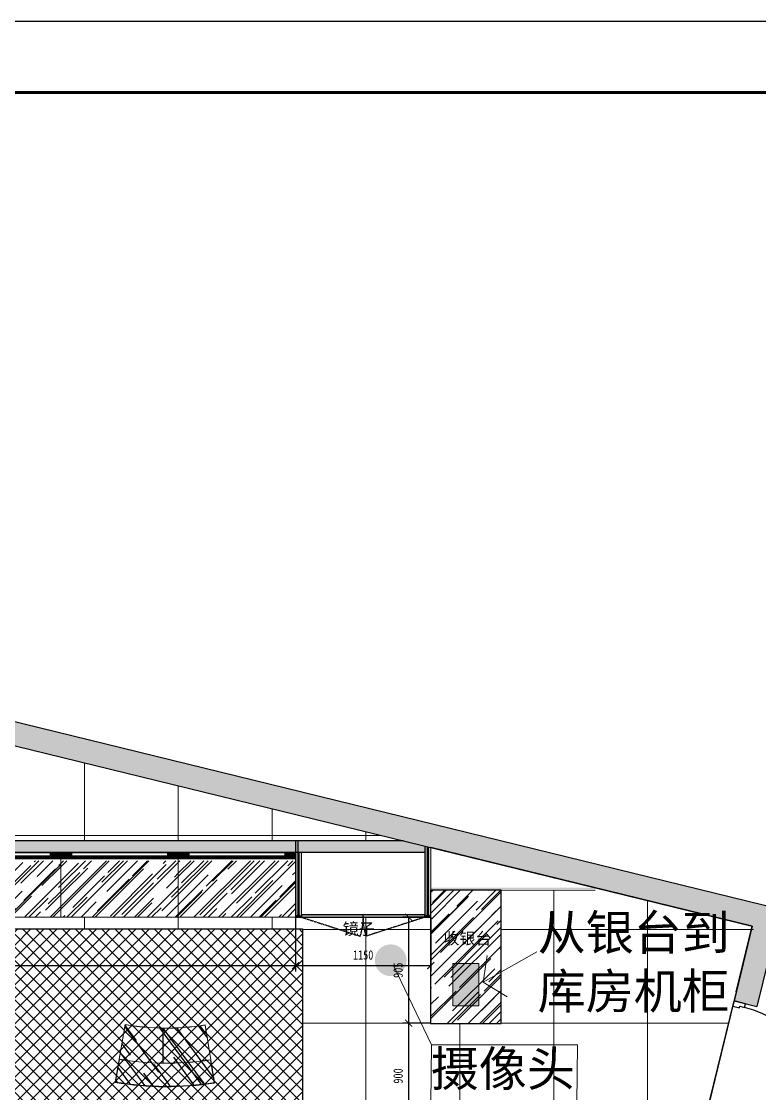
# Model space of a CAD drawing. Header units: millimetres. Extents: x 346472 to 732256, y -34068 to -15883.
# Drawn here: x 460160 to 466450, y -25021 to -15883 of the extents above; entities that cross this region are included whole.
import ezdxf

# ---------------------------------------------------------------- set-up
doc = ezdxf.new("R2010")
doc.units = ezdxf.units.MM
doc.header["$LTSCALE"] = 7
doc.header["$PDMODE"] = 3
doc.linetypes.add('DASH', pattern=[0.35, 0.25, -0.1])
doc.linetypes.add('TRATTEGGIATA2', pattern=[9.525, 6.35, -3.175])
doc.layers.get('0').update_dxf_attribs({"lineweight": 0})
for name, color, linetype in [('3d floor', 7, 'Continuous'), ('mdf panels', 7, 'Continuous'), ('WALL', 7, 'Continuous'), ('walls', 7, 'Continuous'), ('图框', 9, 'Continuous')]:
    doc.layers.add(name, color=color, linetype=linetype)
for name, color, linetype, lineweight in [('black lacquared metal', 1, 'Continuous', 9), ('EA7 FLOOR', 253, 'Continuous', 5), ('EA7 furniture', 7, 'Continuous', 5), ('materials', 1, 'Continuous', 40), ('QUOTE', 251, 'Continuous', 5)]:
    doc.layers.add(name, color=color, linetype=linetype, lineweight=lineweight)
doc.styles.add('DIM_FONT', font='', dxfattribs={"width": 0.8})
doc.styles.get("Standard").update_dxf_attribs({"font": 'STKaiti.ttf'})
doc.styles.get('DIM_FONT').set_extended_font_data('SimHei')
doc.dimstyles.new('DIMN100', dxfattribs={"dimtxt": 80, "dimasz": 60, "dimexe": 50, "dimexo": 0, "dimgap": 50, "dimtad": 1, "dimdec": 0, "dimrnd": 5, "dimzin": 0, "dimdsep": 46, "dimtxsty": 'DIM_FONT', "dimblk": 'ARCHTICK', "dimcen": 1, "dimclrd": 256, "dimclre": 256, "dimclrt": 256, "dimadec": 0, "dimazin": 0, "dimtfac": 1, "dimtdec": 0, "dimtix": 1, "dimtmove": 2, "dimatfit": 3, "dimldrblk": '_DIMX', "dimfxl": 250, "dimtolj": 1, "dimtzin": 0, "dimarcsym": 0})

# ---------------------------------------------------------------- blocks, each defined once
blk = doc.blocks.new('parete 100')
at = {"ltscale": 100}
h = blk.add_hatch(color=8, dxfattribs=at)
h.dxf.hatch_style = 1
h.paths.add_polyline_path([(-90, 550), (-2, 550), (-90, 520)], flags=17)
h.paths.add_polyline_path([(-2, 550), (-2, 520), (-90, 520)])
h.paths.add_polyline_path([(-80, 520), (-2, 520), (-2, 500), (-80, 500)])
h.paths.add_polyline_path([(-998, 520), (-90, 520), (-90, 500), (-998, 500)])
h.paths.add_polyline_path([(-998, 550), (-910, 550), (-910, 520)], flags=17)
h.paths.add_polyline_path([(-998, 550), (-910, 520), (-998, 520)])
at = {"layer": 'black lacquared metal'}
h = blk.add_hatch(dxfattribs=at)
h.set_pattern_fill('AR-RROOF', color=256, scale=5, angle=45)
h.set_pattern_definition([(45, (-76560.84, -19870.8), (107.76307, 287.3682), [1905, -254, 635, -127]), (45, (-76486.3, -19706.46), (-209.23997, 29.63485), [381, -41.91, 762, -95.25]), (45, (-76592.27, -19749.57), (406.8056, 527.14103), [1016, -177.8, 508, -127])])
h.paths.add_polyline_path([(0, 550), (-1000, 550), (-1000, 302.4), (0, 302.4)])
h.paths.add_polyline_path([(-1000, 481.7), (-1000, 550), (0, 550), (0, 481.7)], flags=17)
h.paths.add_polyline_path([(0, 302.4), (-1000, 302.4), (-1000, 0), (0, 0)])
at = {"layer": 'mdf panels', "lineweight": 5}
h = blk.add_hatch(dxfattribs=at)
h.set_pattern_fill('ANSI31', color=256, scale=2)
h.set_pattern_definition([(45, (-89860.4903, -14184.735), (-4.49012806, 4.49012806), [])])
h.paths.add_polyline_path([(-920, 520), (-998, 520), (-998, 500), (-920, 500)])
h.paths.add_polyline_path([(-910, 550), (-998, 550), (-910, 520)], flags=17)
h.paths.add_polyline_path([(-998, 550), (-998, 520), (-920, 520), (-910, 520)], flags=17)
h.paths.add_polyline_path([(-2, 550), (-90, 550), (-2, 520)], flags=17)
h.paths.add_polyline_path([(-90, 550), (-90, 520), (-2, 520)], flags=17)
h.paths.add_polyline_path([(-90, 500), (-90, 520), (-910, 520), (-910, 500)])
h.paths.add_polyline_path([(-80, 520), (-80, 500), (-2, 500), (-2, 520)])
at = {"layer": 'black lacquared metal', "color": 0}
blk.add_lwpolyline([(-1000, 550), (0, 550), (0, 0), (-1000, 0)], close=True, dxfattribs=at)
at = {"layer": 'black lacquared metal', "linetype": 'TRATTEGGIATA2'}
blk.add_lwpolyline([(-1000, 550), (0, 550), (0, 500), (-1000, 500)], close=True, dxfattribs=at)
blk.add_lwpolyline([(-1000, 550), (0, 550), (0, 500), (-1000, 500)], close=True, dxfattribs=at)
at = {"layer": 'black lacquared metal'}
for points in [[(-1000, 550), (-998, 550), (-998, 500), (-1000, 500)], [(0, 550), (-2, 550), (-2, 500), (0, 500)]]:
    blk.add_lwpolyline(points, close=True, dxfattribs=at)
at = {"layer": 'mdf panels'}
for p, q in [((-1000, 550), (-1000, 500)), ((-1000, 550), (-1000, 500)), ((-998, 550), (-998, 500)), ((-998, 550), (-910, 520)), ((-2, 550), (-90, 520)), ((-2, 550), (-2, 500)), ((0, 550), (0, 500)), ((0, 550), (0, 500))]:
    blk.add_line(p, q, dxfattribs=at)
for points in [[(-1000, 550), (0, 550), (0, 500), (-1000, 500)], [(-998, 550), (-910, 550), (-910, 520), (-998, 520)], [(-2, 550), (-90, 550), (-90, 520), (-2, 520)], [(-998, 500), (-2, 500), (-2, 520), (-998, 520)], [(-920, 500), (-910, 500), (-910, 520), (-920, 520)], [(-80, 500), (-90, 500), (-90, 520), (-80, 520)]]:
    blk.add_lwpolyline(points, close=True, dxfattribs=at)
for points in [[(-920, 500), (-920, 520), (-910, 520), (-910, 500)], [(-920, 520), (-910, 520), (-910, 500), (-912, 500), (-912, 518), (-918, 518), (-918, 500), (-920, 500), (-920, 520)], [(-918, 500), (-920, 500), (-920, 520), (-910, 520), (-910, 500), (-912, 500)], [(-910, 500), (-910, 520), (-920, 520), (-920, 500)], [(-910, 520), (-920, 520), (-920, 500), (-918, 500), (-918, 518), (-912, 518), (-912, 500), (-910, 500), (-910, 520)], [(-918, 500), (-918, 518), (-912, 518), (-912, 500)], [(-912, 500), (-912, 518), (-918, 518), (-918, 500)], [(-80, 500), (-80, 520), (-90, 520), (-90, 500)], [(-80, 520), (-90, 520), (-90, 500), (-88, 500), (-88, 518), (-82, 518), (-82, 500), (-80, 500), (-80, 520)], [(-82, 500), (-82, 518), (-88, 518), (-88, 500)]]:
    blk.add_lwpolyline(points, dxfattribs=at)
blk = doc.blocks.new('_ArchTick')
at = {"color": 0, "linetype": 'ByBlock', "const_width": 0.15}
blk.add_lwpolyline([(-0.5, -0.5), (0.5, 0.5)], dxfattribs=at)
blk = doc.blocks.new('*D166')
at = {"layer": 'Defpoints', "color": 0, "lineweight": 5, "transparency": 16777216}
for p in [(456445.9, -23517.8, 0), (462495.9, -23517.8, 0), (462495.9, -23930.7)]:
    blk.add_point(p, dxfattribs=at)
at = {"layer": 'QUOTE', "lineweight": -2, "transparency": 16777216}
for p, q in [((456445.9, -23517.8), (456445.9, -23980.7)), ((462495.9, -23517.8), (462495.9, -23980.7)), ((456445.9, -23930.7), (462495.9, -23930.7))]:
    blk.add_line(p, q, dxfattribs=at)
at = {"layer": 'QUOTE', "lineweight": -2, "transparency": 16777216, "xscale": 60, "yscale": 60, "zscale": 60, "rotation": 180}
blk.add_blockref('_ArchTick', (456445.9, -23930.7), dxfattribs=at)
at = {"layer": 'QUOTE', "lineweight": -2, "transparency": 16777216, "xscale": 60, "yscale": 60, "zscale": 60}
blk.add_blockref('_ArchTick', (462495.9, -23930.7), dxfattribs=at)
at = {"layer": 'QUOTE', "lineweight": 5, "transparency": 16777216, "insert": (459470.9, -23840.2), "char_height": 80, "attachment_point": 5, "style": 'DIM_FONT'}
blk.add_mtext('\\A1;6050', dxfattribs=at)
blk = doc.blocks.new('_DIMX')
blk.add_line((-150, 0), (150, 0))
at = {"const_width": 50}
blk.add_lwpolyline([(-70, -70), (70, 70)], dxfattribs=at)
blk = doc.blocks.new('*D167')
at = {"layer": 'Defpoints', "color": 0, "lineweight": 5, "transparency": 16777216}
for p in [(462495.9, -23517.8, 0), (463648.2, -23517.8, 1.1), (463648.2, -23930.7)]:
    blk.add_point(p, dxfattribs=at)
at = {"layer": 'QUOTE', "lineweight": -2, "transparency": 16777216}
for p, q in [((462495.9, -23517.8), (462495.9, -23980.7)), ((463648.2, -23517.8), (463648.2, -23980.7)), ((462495.9, -23930.7), (463648.2, -23930.7))]:
    blk.add_line(p, q, dxfattribs=at)
at = {"layer": 'QUOTE', "lineweight": -2, "transparency": 16777216, "xscale": 60, "yscale": 60, "zscale": 60, "rotation": 180}
blk.add_blockref('_ArchTick', (462495.9, -23930.7), dxfattribs=at)
at = {"layer": 'QUOTE', "lineweight": -2, "transparency": 16777216, "xscale": 60, "yscale": 60, "zscale": 60}
blk.add_blockref('_ArchTick', (463648.2, -23930.7), dxfattribs=at)
at = {"layer": 'QUOTE', "lineweight": 5, "transparency": 16777216, "insert": (463072, -23840.2), "char_height": 80, "attachment_point": 5, "style": 'DIM_FONT'}
blk.add_mtext('\\A1;1150', dxfattribs=at)
blk = doc.blocks.new('*D168')
at = {"layer": 'Defpoints', "color": 0, "lineweight": 5, "transparency": 16777216}
for p in [(463460.5, -24421.6), (463648.2, -24421.6, 0), (463648.2, -25321.2, 0)]:
    blk.add_point(p, dxfattribs=at)
at = {"layer": 'QUOTE', "lineweight": -2, "transparency": 16777216}
for p, q in [((463648.2, -24421.6), (463410.5, -24421.6)), ((463460.5, -25321.2), (463460.5, -24421.6)), ((463648.2, -25321.2), (463410.5, -25321.2))]:
    blk.add_line(p, q, dxfattribs=at)
at = {"layer": 'QUOTE', "lineweight": -2, "transparency": 16777216, "xscale": 60, "yscale": 60, "zscale": 60}
for p, rotation in [((463460.5, -24421.6), 90), ((463460.5, -25321.2), 270)]:
    blk.add_blockref('_ArchTick', p, dxfattribs=dict(at, rotation=rotation))
at = {"layer": 'QUOTE', "lineweight": 5, "transparency": 16777216, "insert": (463370.1, -24871.4), "char_height": 80, "attachment_point": 5, "rotation": 90, "style": 'DIM_FONT'}
blk.add_mtext('\\A1;900', dxfattribs=at)
blk = doc.blocks.new('*D169')
at = {"layer": 'Defpoints', "color": 0, "lineweight": 5, "transparency": 16777216}
for p in [(463460.5, -23517.8), (463648.2, -23517.8), (463648.2, -24421.6, 0)]:
    blk.add_point(p, dxfattribs=at)
at = {"layer": 'QUOTE', "lineweight": -2, "transparency": 16777216}
for p, q in [((463648.2, -23517.8), (463410.5, -23517.8)), ((463460.5, -24421.6), (463460.5, -23517.8)), ((463648.2, -24421.6), (463410.5, -24421.6))]:
    blk.add_line(p, q, dxfattribs=at)
at = {"layer": 'QUOTE', "lineweight": -2, "transparency": 16777216, "xscale": 60, "yscale": 60, "zscale": 60}
for p, rotation in [((463460.5, -23517.8), 90), ((463460.5, -24421.6), 270)]:
    blk.add_blockref('_ArchTick', p, dxfattribs=dict(at, rotation=rotation))
at = {"layer": 'QUOTE', "lineweight": 5, "transparency": 16777216, "insert": (463370.1, -23969.7), "char_height": 80, "attachment_point": 5, "rotation": 90, "style": 'DIM_FONT'}
blk.add_mtext('\\A1;905', dxfattribs=at)

msp = doc.modelspace()

# ---------------------------------------------------------------- hatches: boundary and pattern name
h = msp.add_hatch(color=1)
h.dxf.hatch_style = 1
h.paths.add_polyline_path([(461042.4, -24432.9, 0.03905), (461365.3, -24462.7), (461365.3, -24463.7, -0.038931), (461043.2, -24434.1), (460992.6, -24728.8, 0.037323), (461365.3, -24761.4), (461365.3, -24762.4, -0.037424), (460991.4, -24729.6), (460991.4, -24729.6)])
h = msp.add_hatch(color=1)
h.dxf.hatch_style = 1
h.paths.add_polyline_path([(461365.3, -24462.7), (461365.3, -24762.4, 0.040925), (461774.6, -24734), (461726.4, -24436, -0.043204)])
h.paths.add_polyline_path([(461366.3, -24463.7), (461366.3, -24761.4, 0.040726), (461773.5, -24733.2), (461725.6, -24437.2, -0.042964)], flags=16)
h = msp.add_hatch(color=1)
h.dxf.hatch_style = 1
h.paths.add_polyline_path([(460991.4, -24729.6, 0.0001), (460992.4, -24729.8), (460959.6, -24922.6, 0.042784), (461403.8, -24959.6), (461403.8, -24960.6, -0.04288), (460958.4, -24923.4)])
h = msp.add_hatch(color=1)
h.dxf.hatch_style = 1
h.paths.add_polyline_path([(461773.6, -24734.2, 0.0001), (461774.6, -24734), (461806, -24928.4, -0.038696), (461403.8, -24960.6), (461403.8, -24959.6, 0.038599), (461804.9, -24927.6)])
at = {"layer": 'EA7 furniture', "lineweight": 5}
h = msp.add_hatch(dxfattribs=at)
h.set_pattern_fill('ANSI31', color=256, scale=2)
h.set_pattern_definition([(45, (-169742.124, -160577.3074), (-4.49012806, 4.49012806), [])])
h.paths.add_polyline_path([(463628.2, -22919.5), (463618.2, -22917), (463618.2, -23497.8), (463628.2, -23497.8)])
h = msp.add_hatch(dxfattribs=at)
h.set_pattern_fill('ANSI31', color=256, scale=2)
h.set_pattern_definition([(45, (-170844.415, -160577.3074), (-4.49012806, 4.49012806), [])])
h.paths.add_polyline_path([(462525.9, -22968.5), (462515.9, -22968.5), (462515.9, -23497.8), (462525.9, -23497.8)])
h = msp.add_hatch(color=256, dxfattribs=at)
h.dxf.hatch_style = 1
h.paths.add_polyline_path([(463648.2, -23287.6), (463648.2, -23267.6), (465048.2, -23267), (465048.2, -23287.6)])
h = msp.add_hatch(color=5, dxfattribs=at)
h.dxf.hatch_style = 1
h.paths.add_polyline_path([(463072, -23497.8), (462545.9, -23497.8), (462545.9, -23517.8), (463072, -23517.8)])
h.paths.add_polyline_path([(463598.2, -23497.8), (463095.9, -23497.8), (463095.9, -23517.8), (463598.2, -23517.8), (463598.2, -23517.8)])
h.paths.add_polyline_path([(463095.9, -23497.8), (463072, -23497.8), (463072, -23517.8), (463095.9, -23517.8)])
at = {"layer": 'EA7 furniture'}
h = msp.add_hatch(dxfattribs=at)
h.set_pattern_fill('ANSI37', color=252, scale=25)
h.set_pattern_definition([(45, (285202.14, -16693.285), (-56.1266, 56.1266), []), (135, (285202.14, -16693.285), (-56.1266, -56.1266), [])])
h.paths.add_polyline_path([(462556.4, -25673.3), (462556.4, -23617.8), (456458.2, -23617.8), (456458.2, -25673.3)])
h.paths.add_polyline_path([(456807.9, -24901.9), (456980.6, -24327.3, 0.144866), (458120.2, -24331.6), (458308.1, -24901.9, -0.146753)], flags=16)
h.paths.add_polyline_path([(456810.4, -24900.6), (456981.9, -24329.8, 0.144367), (458118.9, -24334), (458305.5, -24900.6, -0.146357)], flags=0)
h.paths.add_polyline_path([(459072.7, -24867.8), (459005.1, -24523.8, -0.417001), (459027.4, -24497.3, -0.035655), (459471.3, -24453.3, -0.409687), (459498.4, -24474.3, -0.409687), (459525.4, -24453.3, -0.035655), (459969.3, -24497.3, -0.417001), (459991.6, -24523.8), (459924, -24867.8, -0.463419), (459892.2, -24889.5, 0.041835), (459525.3, -24852.8, -0.411929), (459498.4, -24829.1, -0.411929), (459471.4, -24852.8, 0.041835), (459104.5, -24889.5, -0.463419)], flags=16)
h.paths.add_polyline_path([(460991.4, -24729.6), (461042.4, -24432.9, 0.048689), (461445.3, -24462.3), (461445.3, -24463.2, 0.033546), (461725.6, -24437.2), (461773.5, -24733.2, -0.032845), (461445.3, -24761.1), (461445.3, -24762.1, -0.045405)], flags=16)
h.paths.add_polyline_path([(460992.6, -24728.8), (461043.2, -24434.1, 0.038931), (461365.3, -24463.7), (461365.3, -24462.7, 0.043204), (461726.4, -24436), (461774.6, -24734, -0.040925), (461365.3, -24762.4, -0.037331)], flags=16)
h.paths.add_polyline_path([(460958.4, -24923.4), (460958.6, -24922.5, 0.081711), (461805.9, -24927.4), (461806, -24928.4, -0.081712)], flags=16)
h.paths.add_polyline_path([(459107.1, -25655.8), (459434.9, -25655.8), (459434.9, -25466.9), (459107.1, -25466.9)], flags=24)
at = {"layer": 'QUOTE', "lineweight": 5}
h = msp.add_hatch(color=1, dxfattribs=at)
h.dxf.hatch_style = 1
h.paths.add_polyline_path([(463171.4, -23885.1, 1), (463442.2, -23885.1, 1)])
h = msp.add_hatch(color=5, dxfattribs=at)
h.dxf.hatch_style = 1
h.paths.add_polyline_path([(464058.8, -23912.7), (463835, -23912.7), (463835, -24274), (464058.8, -24274)])
at = {"layer": 'WALL', "lineweight": 5}
h = msp.add_hatch(color=8, dxfattribs=at)
h.dxf.hatch_style = 1
h.paths.add_polyline_path([(463618.2, -23497.8), (463598.2, -23517.8), (463598.2, -22912.1), (463618.2, -22917)])
h = msp.add_hatch(color=8, dxfattribs=at)
h.dxf.hatch_style = 1
h.paths.add_polyline_path([(463628.2, -23497.8), (463648.2, -23517.8), (463648.2, -22924.4), (463628.2, -22919.5)])
h = msp.add_hatch(color=8, dxfattribs=at)
h.dxf.hatch_style = 1
h.paths.add_polyline_path([(462515.9, -23497.8), (462495.9, -23517.8), (462495.9, -22967.8), (462515.9, -22967.8)])
h = msp.add_hatch(color=8, dxfattribs=at)
h.dxf.hatch_style = 1
h.paths.add_polyline_path([(462525.9, -23497.8), (462545.9, -23517.8), (462545.9, -22968.5), (462525.9, -22968.5)])
h = msp.add_hatch(color=10, dxfattribs=at)
h.dxf.hatch_style = 1
h.paths.add_polyline_path([(462495.9, -23517.8), (462545.9, -23517.8), (462525.9, -23497.8), (462515.9, -23497.8)])
h = msp.add_hatch(color=10, dxfattribs=at)
h.dxf.hatch_style = 1
h.paths.add_polyline_path([(463598.2, -23517.8), (463648.2, -23517.8), (463628.2, -23497.8), (463618.2, -23497.8)])
at = {"layer": 'walls', "true_color": 0x939598}
h = msp.add_hatch(color=252, dxfattribs=at)
h.dxf.hatch_style = 1
h.paths.add_polyline_path([(453764.8, -18290.3), (453487.3, -18392.4), (454168.7, -20661.5), (454459.5, -27655.7), (454659.2, -27647.1), (454368.5, -20653.2), (459495.9, -21908.1), (459495.9, -21702.2), (454416, -20458.9)])
h.paths.add_polyline_path([(459495.9, -21702.2), (459495.9, -21908.1), (466388.7, -23595.1), (466251.7, -24155), (466233, -24231.3), (466330.1, -24255.1), (466427.3, -24278.9), (466630.5, -23448.4)])
h.paths.add_polyline_path([(466183.6, -25274.5), (466220.4, -25123.9), (466026.2, -25076.4), (465941.8, -25421.2), (468331.2, -26006), (467799.9, -28177.3), (468007.4, -28177.3), (468577.4, -25865.6)])
h.paths.add_polyline_path([(468007.4, -28177.3), (467799.9, -28177.3), (467759.4, -28342.7), (467954.5, -28391.8)])
h.paths.add_polyline_path([(467760.1, -28342.9), (467737.8, -28431), (467714.3, -28527.2), (467713.1, -28531.5), (469116.7, -28880.1), (469167.2, -28696.9)])
at = {"layer": 'walls'}
h = msp.add_hatch(dxfattribs=at)
h.set_pattern_fill('AR-CONC', color=256, scale=0.5)
h.paths.add_polyline_path([(463598.2, -22912.1), (463417, -22867.8), (459495.9, -22867.8), (459495.9, -22967.8), (463598.2, -22967.8)])
h.paths.add_polyline_path([(459495.9, -22867.8), (456495.9, -22867.8), (456465.9, -22867.8), (456465.9, -22967.8), (459495.9, -22967.8)])
h.paths.add_polyline_path([(456545.9, -21186.1), (456465.9, -21161.6), (456465.9, -22127.8), (456545.9, -22127.8)])
h = msp.add_hatch(dxfattribs=at)
h.set_pattern_fill('AR-RROOF', color=1, scale=5, angle=45)
h.set_pattern_definition([(45, (285201.12, -15860.66), (107.76307, 287.3682), [1905, -254, 635, -127]), (45, (285275.66, -15696.32), (-209.23997, 29.63485), [381, -41.91, 762, -95.25]), (45, (285169.69, -15739.43), (406.805602, 527.141034), [1016, -177.8, 508, -127])])
h.paths.add_polyline_path([(463647.2, -23288.6), (463647.2, -24423.6), (464247.2, -24423.6), (464247.2, -23288.6)])
h.paths.add_polyline_path([(463717.4, -23793.2), (464184.1, -23793.2), (464184.1, -23604.3), (463717.4, -23604.3)], flags=24)
h = msp.add_hatch(dxfattribs=at)
h.set_pattern_fill('AR-RROOF', color=253, scale=10, angle=306.54207)
h.set_pattern_definition([(306.5421, (483420.5, 15309.53), (536.7854, -297.7161), [3810, -508, 1270, -254]), (306.5421, (483723.7, 15113.74), (120.1764, 405.211), [762, -83.82, 1524, -190.5]), (306.54207, (483669.59, 15336.05), (923.14736, -959.8296), [2032, -355.6, 1016, -254])])
edge = h.paths.add_edge_path()
edge.add_line((460959.6, -24922.6), (461043.2, -24434.1))
edge.add_arc((461394, -22308.7), 2154.1, 260.6278, 278.88182)
edge.add_line((461726.6, -24437), (461805.9, -24927.4))
edge.add_arc((461397.9, -22258.8), 2699.7, 260.65566, 278.6909, ccw=False)

# ---------------------------------------------------------------- linework, layer by layer
at = {"layer": 'black lacquared metal', "color": 0, "lineweight": 5, "elevation": 0}
for points in [[(461445.3, -24463.2), (461445.3, -24462.3, -0.048689), (461042.4, -24432.9), (460991.4, -24729.6, 0.045405), (461445.3, -24762.1), (461445.3, -24761.1)], [(461444.3, -24463.3, -0.048446), (461043.2, -24434.1), (460992.6, -24728.8, 0.045206), (461444.3, -24761.2), (461444.3, -24761.1)]]:
    msp.add_lwpolyline(points, format="xyb", dxfattribs=at)
for points in [[(461365.3, -24462.7), (461365.3, -24762.4, 0.040925), (461774.6, -24734), (461726.4, -24436, -0.043204)], [(461366.3, -24463.7), (461366.3, -24761.4, 0.040726), (461773.5, -24733.2), (461725.6, -24437.2, -0.042964)]]:
    msp.add_lwpolyline(points, format="xyb", close=True, dxfattribs=at)
at = {"layer": 'EA7 FLOOR'}
for p, q in [((460695.9, -22867.8, 0), (460695.9, -22201.8, 0)), ((461495.9, -22867.8, 0), (461495.9, -22397.6, 0)), ((462295.9, -22867.8, 0), (462295.9, -22593.4, 0)), ((463228.4, -22821.6, 1.2), (456465.9, -22821.6, -0.7)), ((463095.9, -22867.8, 0), (463095.9, -22789.2, 0)), ((465495.9, -27828.6, 0), (465495.9, -23376.6, 0)), ((460695.9, -23617.8, 0), (460695.9, -23517.8, 0)), ((461495.9, -23617.8, 0), (461495.9, -23517.8, 0)), ((462295.9, -23617.8, 0), (462295.9, -23517.8, 0)), ((463095.9, -27831.8, 0), (463095.9, -23517.8, 0)), ((462556.4, -23621.6, 0), (463648.2, -23621.6, 0)), ((464247.2, -23621.6, -0.9), (466397.5, -23621.6, -0.9)), ((462556.4, -24421.6, 0), (463648.2, -24421.6, 0)), ((463895.9, -25321.2, 0), (463895.9, -24423.6, 0)), ((464247.2, -24421.6, 0), (466186.4, -24421.6, -2.3))]:
    msp.add_line(p, q, dxfattribs=at)
at = {"layer": 'EA7 FLOOR', "color": 0}
for p, q in [((462495.9, -23517.8, 0), (462495.9, -22967.8, 0)), ((463598.2, -23517.8, 1.1), (463598.2, -22967.8, 1.1))]:
    msp.add_line(p, q, dxfattribs=at)
at = {"layer": 'EA7 FLOOR', "color": 1, "transparency": 33554687}
msp.add_line((464695.9, -27738.2, 0), (464695.9, -23288, 0), dxfattribs=at)
at = {"layer": 'EA7 furniture', "lineweight": 5}
for p, q in [((463648.2, -22924.4, -1), (465048.2, -23267, -2)), ((463648.2, -23289.3, 1.1), (465048.2, -23287.6, -2))]:
    msp.add_line(p, q, dxfattribs=at)
at = {"layer": 'EA7 furniture', "lineweight": 9}
for points, elevation in [([(463598.2, -22912.1), (463598.2, -23517.8), (463648.2, -23517.8), (463648.2, -22924.4)], 1.1), ([(463598.2, -22912.1), (463598.2, -23517.8), (463648.2, -23517.8), (463648.2, -22924.4)], 1.1), ([(462495.9, -22967.8), (462495.9, -23517.8), (462545.9, -23517.8), (462545.9, -22967.8)], 0)]:
    msp.add_lwpolyline(points, close=True, dxfattribs=dict(at, elevation=elevation))
at = {"layer": 'materials', "color": 10, "lineweight": 40}
for points, elevation in [([(462545.9, -23517.8), (462495.9, -23517.8)], 0), ([(462545.9, -23517.8), (462495.9, -23517.8)], 0), ([(463648.2, -23517.8), (463598.2, -23517.8)], 1.1), ([(463648.2, -23517.8), (463598.2, -23517.8)], 1.1), ([(463648.2, -23517.8), (463598.2, -23517.8)], 1.1)]:
    msp.add_lwpolyline(points, dxfattribs=dict(at, elevation=elevation))
at = {"layer": 'mdf panels', "elevation": 0}
for points in [[(460991.4, -24729.6), (460958.4, -24923.4, 0.081712), (461806, -24928.4), (461774.6, -24734)], [(460992.4, -24729.8), (460959.6, -24922.6, 0.081518), (461804.9, -24927.6), (461773.6, -24734.2)]]:
    msp.add_lwpolyline(points, format="xyb", dxfattribs=at)
at = {"layer": 'QUOTE', "color": 5, "lineweight": 5}
for p, q in [((464551.4, -23813.6), (464094, -24072.6)), ((464094, -24072.6), (464129.2, -23845.6)), ((464094, -24072.6), (464298.7, -24197.3)), ((464298.7, -24197.3), (464298.7, -24197.3))]:
    msp.add_line(p, q, dxfattribs=at)
at = {"layer": 'QUOTE', "color": 10, "lineweight": 5}
for p, q in [((463330.1, -23930.7), (463654.4, -24607.2, -0.8)), ((464094, -24072.6), (464094, -24072.6))]:
    msp.add_line(p, q, dxfattribs=at)
msp.add_lwpolyline([(463835, -23912.7), (464058.8, -23912.7), (464058.8, -24274), (463835, -24274)], close=True, dxfattribs=at)
at = {"layer": 'QUOTE', "color": 10, "lineweight": 5, "elevation": -0.8}
msp.add_lwpolyline([(463648.2, -25103.7), (464893.5, -25103.7), (464899.6, -24607.2), (463654.4, -24607.2)], close=True, dxfattribs=at)
at = {"layer": 'WALL'}
for p, q in [((462495.9, -22867.8, 0), (462495.9, -23517.8, 0)), ((462515.9, -22867.8, 0), (462515.9, -23497.8, 0)), ((463598.2, -22912.1, 1.1), (463598.2, -23517.8, 1.1)), ((463618.2, -22917, 1.1), (463618.2, -23497.8, 1.1)), ((462515.9, -23497.8, 0), (462495.9, -23517.8, 0)), ((463618.2, -23497.8, 1.1), (463598.2, -23517.8, 1.1)), ((466388.7, -23595.1, 0), (465941.8, -25421.2, 0)), ((466251.7, -24155, 1), (466388.7, -23595.1, 0)), ((466026.2, -25076.4, 0), (466233, -24231.3, 0))]:
    msp.add_line(p, q, dxfattribs=at)
at = {"layer": 'WALL', "lineweight": 5}
for p, q in [((462545.9, -23017.8, 0), (462545.9, -23517.8, 0)), ((463648.2, -23017.8, 1.1), (463648.2, -23517.8, 1.1)), ((462525.9, -23497.8, 0), (462545.9, -23517.8, 0)), ((463628.2, -23497.8, 1.1), (463648.2, -23517.8, 1.1))]:
    msp.add_line(p, q, dxfattribs=at)
at = {"layer": 'WALL', "elevation": 0}
for points in [[(454416, -20458.9), (466630.5, -23448.4)], [(454368.5, -20653.2), (466388.7, -23595.1)], [(466630.5, -23448.4), (466427.3, -24278.9)], [(466388.7, -23595.1), (466233, -24231.3)], [(466233, -24231.3), (466427.3, -24278.9)]]:
    msp.add_lwpolyline(points, dxfattribs=at)
at = {"layer": 'WALL', "lineweight": 5}
for points, elevation in [([(463598.2, -23517.8), (463648.2, -23517.8), (463648.2, -22924.4)], 1.1), ([(463618.2, -23497.8), (463628.2, -23497.8), (463628.2, -22919.5)], 1.1), ([(462495.9, -23517.8), (462545.9, -23517.8), (462545.9, -23017.8)], 0), ([(462515.9, -23497.8), (462525.9, -23497.8), (462525.9, -22968.5)], 0)]:
    msp.add_lwpolyline(points, dxfattribs=dict(at, elevation=elevation))
at = {"layer": 'WALL', "elevation": 0}
msp.add_lwpolyline([(466280.6, -24289.3), (466283.7, -24276.7), (466322.5, -24286.2), (466330.1, -24255.1), (466233, -24231.3), (466222.3, -24275.1)], close=True, dxfattribs=at)
at = {"layer": 'WALL'}
msp.add_arc((466123.2, -25099.1, 0), 837, 348.36846, 76.21954, dxfattribs=at)
at = {"layer": 'walls'}
for p, q in [((463417, -22867.8, 1.1), (456445.9, -22867.8, 0)), ((466388.7, -23595.1, 0), (463648.2, -22924.4, -1)), ((463598.2, -22967.8, 1.1), (456465.9, -22967.8, 0)), ((463072, -23517.8, 0), (463072, -23497.8, 0))]:
    msp.add_line(p, q, dxfattribs=at)
at = {"layer": 'walls', "linetype": 'DASH'}
for p, q in [((462545.9, -23517.8, 0), (463047.1, -23679.5, 0)), ((463598.2, -23517.8, 0), (463097, -23679.5, 0))]:
    msp.add_line(p, q, dxfattribs=at)
at = {"layer": 'walls'}
for points, elevation in [([(463647.2, -24423.6), (464247.2, -24423.6), (464247.2, -23288.6), (463647.2, -23288.6)], -0.3), ([(462545.9, -23517.8), (463598.2, -23517.8), (463598.2, -23497.8), (462545.9, -23497.8)], 0), ([(456458.2, -23617.8), (462556.4, -23617.8), (462556.4, -25673.3), (456458.2, -25673.3)], 1.1)]:
    msp.add_lwpolyline(points, close=True, dxfattribs=dict(at, elevation=elevation))
at = {"layer": 'walls', "linetype": 'DASH'}
for centre, start, end in [((462590.1, -23526.3, 0), 341.46139, 1.00813), ((463553.9, -23526.3, 0), 178.99187, 198.53861)]:
    msp.add_arc(centre, 482, start, end, dxfattribs=at)
at = {"layer": '图框', "color": 251}
msp.add_lwpolyline([(449345.8, -34068.2), (475064.9, -34068.2), (475064.9, -15882.9), (449345.8, -15882.9)], close=True, dxfattribs=at)
at = {"layer": '图框', "color": 251, "const_width": 26}
msp.add_lwpolyline([(450644.7, -16489.1), (474458.7, -16489.1), (474458.7, -33462), (450644.7, -33462)], close=True, dxfattribs=at)

# ---------------------------------------------------------------- block references
at = {"layer": '3d floor'}
for p in [(460495.9, -23517.8, 0), (461495.9, -23517.8, 0), (462495.9, -23517.8, 0)]:
    msp.add_blockref('parete 100', p, dxfattribs=at)

# ---------------------------------------------------------------- texts
at = {"layer": 'EA7 furniture', "ltscale": 100, "char_height": 100, "attachment_point": 1}
for s, insert in [('{\\fSimSun|b0|i0|c134|p2;镜子}', (462897.8, -23567.4, 0)), ('收银台', (463756.3, -23648.7, -0.3))]:
    msp.add_mtext_dynamic_manual_height_columns(s, width=9677.842, gutter_width=1, heights=[0], dxfattribs=dict(at, insert=insert))
at = {"layer": 'QUOTE', "color": 5, "lineweight": 5, "insert": (464559.6, -23498.3), "char_height": 300, "attachment_point": 1}
msp.add_mtext_dynamic_manual_height_columns('从银台到库房机柜', width=1691.945, gutter_width=12.5, heights=[0], dxfattribs=at)
at = {"layer": 'QUOTE', "color": 10, "lineweight": 5, "insert": (463648.2, -24658.8, -0.8), "char_height": 300, "attachment_point": 1}
msp.add_mtext_dynamic_manual_height_columns('\\pt300;摄像头', width=1199.117, gutter_width=0, heights=[16.7], dxfattribs=at)

# ---------------------------------------------------------------- dimensions: what is measured, and where the dimension line sits
at = {"layer": 'QUOTE', "color": 10, "lineweight": 5}
for base, p1, p2, picture, middle in [((463460.5, -23517.8), (463648.2, -24421.6, 0), (463648.2, -23517.8), '*D169', (463370.1, -23969.7)), ((463460.5, -24421.6), (463648.2, -25321.2, 0), (463648.2, -24421.6, 0), '*D168', (463370.1, -24871.4))]:
    dim = msp.add_linear_dim(base=base, p1=p1, p2=p2, angle=90, dimstyle='DIMN100', dxfattribs=at)
    dim.commit()
    dim.dimension.update_dxf_attribs({"geometry": picture, "text_midpoint": middle})
for base, p1, p2, picture, middle in [((462495.9, -23930.7), (456445.9, -23517.8, 0), (462495.9, -23517.8, 0), '*D166', (459470.9, -23840.2)), ((463648.2, -23930.7), (462495.9, -23517.8, 0), (463648.2, -23517.8, 1.1), '*D167', (463072, -23840.2))]:
    dim = msp.add_linear_dim(base=base, p1=p1, p2=p2, dimstyle='DIMN100', dxfattribs=at)
    dim.commit()
    dim.dimension.update_dxf_attribs({"geometry": picture, "text_midpoint": middle})

doc.saveas('drawing.dxf')
